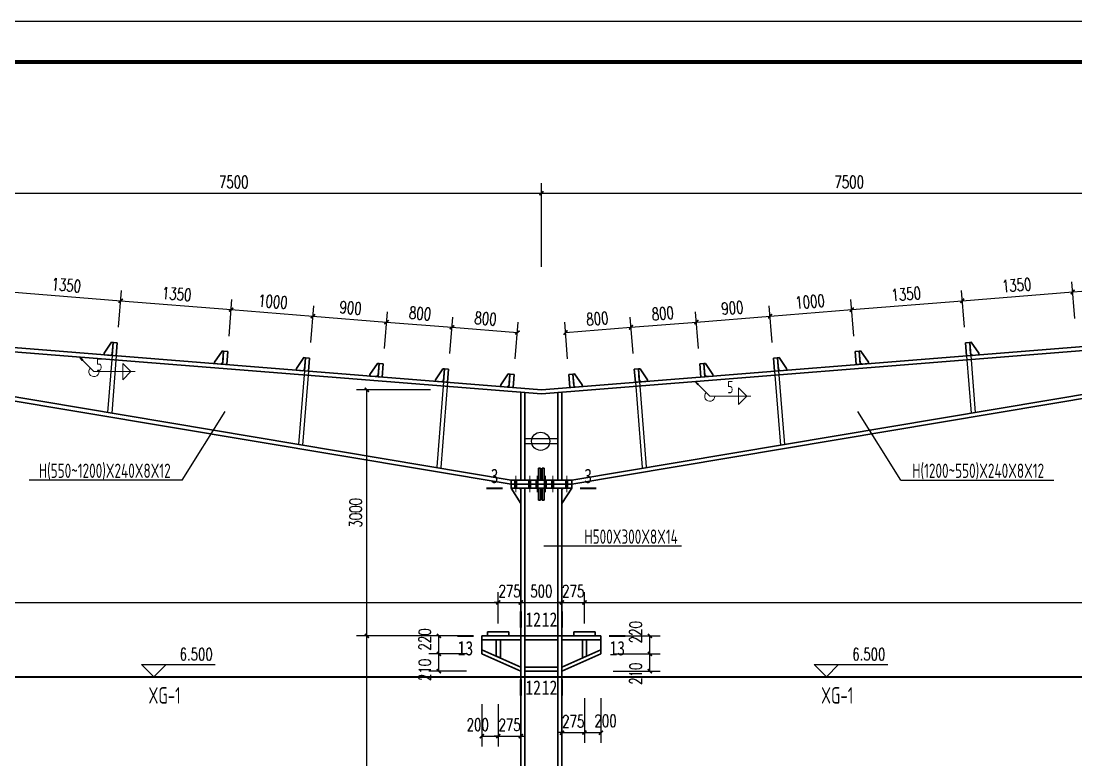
# Model space of a CAD drawing. Extents: x 14475413 to 15955882, y -732572 to -282951.
# Drawn here: x 15618104 to 15643812, y -554409 to -536394 of the extents above; entities that cross this region are included whole.
import ezdxf
from ezdxf.enums import TextEntityAlignment as Align

# ---------------------------------------------------------------- set-up
doc = ezdxf.new("R2010")
doc.units = 0
doc.header["$LTSCALE"] = 1000
doc.header["$MEASUREMENT"] = 0
doc.linetypes.add('DOTE', pattern=[2.42, 2, -0.2, 0.02, -0.2])
for name, color, linetype, lineweight in [('10', 7, 'Continuous', 35), ('114', 2, 'Continuous', 18), ('12', 2, 'Continuous', 35), ('14', 2, 'Continuous', 35), ('焊缝标注', 9, 'Continuous', 18)]:
    doc.layers.add(name, color=color, linetype=linetype, lineweight=lineweight)
for name, color, linetype in [('3T_WOOD', 21, 'Continuous'), ('BALCONY', 6, 'Continuous'), ('FRAMING', 2, 'Continuous'), ('PUB_DIM', 3, 'Continuous'), ('PUB_TEXT', 7, 'Continuous'), ('TK', 4, 'Continuous')]:
    doc.layers.add(name, color=color, linetype=linetype)
doc.styles.add('_TCH_DIM', font='SIMPLEX', dxfattribs={"bigfont": 'GBCBIG'})
doc.styles.add('_TCH_DIM_T3', font='SIMPLEX', dxfattribs={"width": 0.705882, "bigfont": 'GBCBIG'})
doc.styles.add('FromPkpm', font='Pkpmeng', dxfattribs={"width": 0.7, "bigfont": 'hztxt'})
doc.styles.add('TSSD_Dimension', font='Tssdeng.shx', dxfattribs={"width": 0.7, "bigfont": 'hztxt.shx'})
doc.styles.add('TSSD_REIN', font='tssdeng.shx', dxfattribs={"width": 0.7, "bigfont": 'tssdchn.shx'})
doc.styles.add('图框字体', font='', dxfattribs={"width": 0.8})
doc.styles.get('图框字体').set_extended_font_data('NSimSun')
doc.dimstyles.new('_TCH_ARCH&&100', dxfattribs={"dimtxt": 297.5, "dimasz": 100, "dimexe": 250, "dimexo": 300, "dimgap": 126.25, "dimtad": 1, "dimdec": 0, "dimzin": 0, "dimdsep": 46, "dimtxsty": '_TCH_DIM_T3', "dimblk": 'ARCHTICK', "dimcen": 0.09, "dimclrt": 7, "dimazin": 2, "dimtfac": 1, "dimtdec": 0, "dimtix": 1, "dimtmove": 2, "dimatfit": 3, "dimfxl": 0, "dimtolj": 1, "dimtzin": 0, "dimarcsym": 0})

# ---------------------------------------------------------------- blocks, each defined once
blk = doc.blocks.new('GeYuanFrame_70858531', base_point=(20.09, 4.53))
at = {"layer": 'TK'}
blk.add_lwpolyline([(20.09, 4.53), (20.09, 598.53), (1491.09, 598.53), (1491.09, 4.53)], close=True, dxfattribs=at)
at = {"layer": 'TK', "const_width": 1}
blk.add_lwpolyline([(45.09, 588.53), (1481.09, 588.53), (1481.09, 14.53), (45.09, 14.53)], close=True, dxfattribs=at)
blk = doc.blocks.new('_ArchTick')
at = {"color": 0, "linetype": 'ByBlock', "const_width": 0.4}
blk.add_lwpolyline([(-0.5, -0.5), (0.5, 0.5)], dxfattribs=at)
blk = doc.blocks.new('*D829')
at = {"layer": 'Defpoints', "color": 0}
for p in [(15626532, -545384), (15628384, -545384), (15628384, -551384)]:
    blk.add_point(p, dxfattribs=at)
at = {"layer": 'PUB_DIM', "color": 0, "lineweight": -2}
for p, q in [((15628084, -545384), (15626282, -545384)), ((15626532, -551384), (15626532, -545384)), ((15628084, -551384), (15626282, -551384))]:
    blk.add_line(p, q, dxfattribs=at)
at = {"layer": 'PUB_DIM', "color": 0, "lineweight": -2, "xscale": 100, "yscale": 100, "zscale": 100}
for p, rotation in [((15626532, -545384), 90), ((15626532, -551384), 270)]:
    blk.add_blockref('_ArchTick', p, dxfattribs=dict(at, rotation=rotation))
at = {"layer": 'PUB_DIM', "color": 7, "insert": (15626257, -548384), "char_height": 297.5, "attachment_point": 5, "rotation": 90, "style": '_TCH_DIM_T3'}
blk.add_mtext('\\A1;3000', dxfattribs=at)
blk = doc.blocks.new('*D830')
at = {"layer": 'Defpoints', "color": 0}
for p in [(15626532, -551384), (15628384, -551384), (15628384, -565384)]:
    blk.add_point(p, dxfattribs=at)
at = {"layer": 'PUB_DIM', "color": 0, "lineweight": -2}
for p, q in [((15628084, -551384), (15626282, -551384)), ((15626532, -565384), (15626532, -551384)), ((15628084, -565384), (15626282, -565384))]:
    blk.add_line(p, q, dxfattribs=at)
at = {"layer": 'PUB_DIM', "color": 0, "lineweight": -2, "xscale": 100, "yscale": 100, "zscale": 100}
for p, rotation in [((15626532, -551384), 90), ((15626532, -565384), 270)]:
    blk.add_blockref('_ArchTick', p, dxfattribs=dict(at, rotation=rotation))
at = {"layer": 'PUB_DIM', "color": 7, "insert": (15626257, -558384), "char_height": 297.5, "attachment_point": 5, "rotation": 90, "style": '_TCH_DIM_T3'}
blk.add_mtext('\\A1;7000', dxfattribs=at)
blk = doc.blocks.new('*D831')
at = {"layer": 'Defpoints', "color": 0}
for p in [(15628288, -551384), (15629259, -551384), (15629259, -551824)]:
    blk.add_point(p, dxfattribs=at)
at = {"layer": 'PUB_DIM', "color": 0, "lineweight": -2}
for p, q in [((15628959, -551384), (15628038, -551384)), ((15628288, -551824), (15628288, -551384)), ((15628959, -551824), (15628038, -551824))]:
    blk.add_line(p, q, dxfattribs=at)
at = {"layer": 'PUB_DIM', "color": 0, "lineweight": -2, "xscale": 100, "yscale": 100, "zscale": 100}
for p, rotation in [((15628288, -551384), 90), ((15628288, -551824), 270)]:
    blk.add_blockref('_ArchTick', p, dxfattribs=dict(at, rotation=rotation))
at = {"layer": 'PUB_DIM', "color": 7, "insert": (15627943, -551471), "char_height": 297.5, "attachment_point": 5, "rotation": 90, "style": '_TCH_DIM_T3'}
blk.add_mtext('\\A1;220', dxfattribs=at)
blk = doc.blocks.new('*D832')
at = {"layer": 'Defpoints', "color": 0}
for p in [(15628288, -551824), (15629259, -551824), (15629259, -552244)]:
    blk.add_point(p, dxfattribs=at)
at = {"layer": 'PUB_DIM', "color": 0, "lineweight": -2}
for p, q in [((15628959, -551824), (15628038, -551824)), ((15628288, -552244), (15628288, -551824)), ((15628959, -552244), (15628038, -552244))]:
    blk.add_line(p, q, dxfattribs=at)
at = {"layer": 'PUB_DIM', "color": 0, "lineweight": -2, "xscale": 100, "yscale": 100, "zscale": 100}
for p, rotation in [((15628288, -551824), 90), ((15628288, -552244), 270)]:
    blk.add_blockref('_ArchTick', p, dxfattribs=dict(at, rotation=rotation))
at = {"layer": 'PUB_DIM', "color": 7, "insert": (15627943, -552214), "char_height": 297.5, "attachment_point": 5, "rotation": 90, "style": '_TCH_DIM_T3'}
blk.add_mtext('\\A1;210', dxfattribs=at)
blk = doc.blocks.new('*D833')
at = {"layer": 'Defpoints', "color": 0}
for p in [(15629334, -552751), (15629734, -552751), (15629734, -553829)]:
    blk.add_point(p, dxfattribs=at)
at = {"layer": 'PUB_DIM', "color": 0, "lineweight": -2}
for p, q in [((15629334, -553051), (15629334, -554079)), ((15629734, -553051), (15629734, -554079)), ((15629334, -553829), (15629734, -553829))]:
    blk.add_line(p, q, dxfattribs=at)
at = {"layer": 'PUB_DIM', "color": 0, "lineweight": -2, "xscale": 100, "yscale": 100, "zscale": 100, "rotation": 180}
blk.add_blockref('_ArchTick', (15629334, -553829), dxfattribs=at)
at = {"layer": 'PUB_DIM', "color": 0, "lineweight": -2, "xscale": 100, "yscale": 100, "zscale": 100}
blk.add_blockref('_ArchTick', (15629734, -553829), dxfattribs=at)
at = {"layer": 'PUB_DIM', "color": 7, "insert": (15629233, -553551), "char_height": 297.5, "attachment_point": 5, "style": '_TCH_DIM_T3'}
blk.add_mtext('\\A1;200', dxfattribs=at)
blk = doc.blocks.new('*D834')
at = {"layer": 'Defpoints', "color": 0}
for p in [(15629734, -552751), (15630284, -552751), (15630284, -553829)]:
    blk.add_point(p, dxfattribs=at)
at = {"layer": 'PUB_DIM', "color": 0, "lineweight": -2}
for p, q in [((15629734, -553051), (15629734, -554079)), ((15630284, -553051), (15630284, -554079)), ((15629734, -553829), (15629634, -553829)), ((15629734, -553829), (15630284, -553829)), ((15630284, -553829), (15630384, -553829))]:
    blk.add_line(p, q, dxfattribs=at)
at = {"layer": 'PUB_DIM', "color": 0, "lineweight": -2, "xscale": 100, "yscale": 100, "zscale": 100}
blk.add_blockref('_ArchTick', (15629734, -553829), dxfattribs=at)
at = {"layer": 'PUB_DIM', "color": 0, "lineweight": -2, "xscale": 100, "yscale": 100, "zscale": 100, "rotation": 180}
blk.add_blockref('_ArchTick', (15630284, -553829), dxfattribs=at)
at = {"layer": 'PUB_DIM', "color": 7, "insert": (15630009, -553554), "char_height": 297.5, "attachment_point": 5, "style": '_TCH_DIM_T3'}
blk.add_mtext('\\A1;275', dxfattribs=at)
blk = doc.blocks.new('*D835')
at = {"layer": 'Defpoints', "color": 0}
for p in [(15632234, -551384), (15633429, -551384), (15632234, -551824)]:
    blk.add_point(p, dxfattribs=at)
at = {"layer": 'PUB_DIM', "color": 0, "lineweight": -2}
for p, q in [((15632534, -551384), (15633679, -551384)), ((15633429, -551824), (15633429, -551384)), ((15632534, -551824), (15633679, -551824))]:
    blk.add_line(p, q, dxfattribs=at)
at = {"layer": 'PUB_DIM', "color": 0, "lineweight": -2, "xscale": 100, "yscale": 100, "zscale": 100}
for p, rotation in [((15633429, -551384), 90), ((15633429, -551824), 270)]:
    blk.add_blockref('_ArchTick', p, dxfattribs=dict(at, rotation=rotation))
at = {"layer": 'PUB_DIM', "color": 7, "insert": (15633084, -551293), "char_height": 297.5, "attachment_point": 5, "rotation": 90, "style": '_TCH_DIM_T3'}
blk.add_mtext('\\A1;220', dxfattribs=at)
blk = doc.blocks.new('*D836')
at = {"layer": 'Defpoints', "color": 0}
for p in [(15632234, -551824), (15633429, -551824), (15632234, -552244)]:
    blk.add_point(p, dxfattribs=at)
at = {"layer": 'PUB_DIM', "color": 0, "lineweight": -2}
for p, q in [((15632534, -551824), (15633679, -551824)), ((15633429, -552244), (15633429, -551824)), ((15632534, -552244), (15633679, -552244))]:
    blk.add_line(p, q, dxfattribs=at)
at = {"layer": 'PUB_DIM', "color": 0, "lineweight": -2, "xscale": 100, "yscale": 100, "zscale": 100}
for p, rotation in [((15633429, -551824), 90), ((15633429, -552244), 270)]:
    blk.add_blockref('_ArchTick', p, dxfattribs=dict(at, rotation=rotation))
at = {"layer": 'PUB_DIM', "color": 7, "insert": (15633084, -552307), "char_height": 297.5, "attachment_point": 5, "rotation": 90, "style": '_TCH_DIM_T3'}
blk.add_mtext('\\A1;210', dxfattribs=at)
blk = doc.blocks.new('*D837')
at = {"layer": 'Defpoints', "color": 0}
for p in [(15631284, -552603), (15631834, -552603), (15631834, -553744)]:
    blk.add_point(p, dxfattribs=at)
at = {"layer": 'PUB_DIM', "color": 0, "lineweight": -2}
for p, q in [((15631284, -552903), (15631284, -553994)), ((15631834, -552903), (15631834, -553994)), ((15631284, -553744), (15631184, -553744)), ((15631284, -553744), (15631834, -553744)), ((15631834, -553744), (15631934, -553744))]:
    blk.add_line(p, q, dxfattribs=at)
at = {"layer": 'PUB_DIM', "color": 0, "lineweight": -2, "xscale": 100, "yscale": 100, "zscale": 100}
blk.add_blockref('_ArchTick', (15631284, -553744), dxfattribs=at)
at = {"layer": 'PUB_DIM', "color": 0, "lineweight": -2, "xscale": 100, "yscale": 100, "zscale": 100, "rotation": 180}
blk.add_blockref('_ArchTick', (15631834, -553744), dxfattribs=at)
at = {"layer": 'PUB_DIM', "color": 7, "insert": (15631559, -553469), "char_height": 297.5, "attachment_point": 5, "style": '_TCH_DIM_T3'}
blk.add_mtext('\\A1;275', dxfattribs=at)
blk = doc.blocks.new('*D838')
at = {"layer": 'Defpoints', "color": 0}
for p in [(15631834, -552603), (15632234, -552603), (15632234, -553744)]:
    blk.add_point(p, dxfattribs=at)
at = {"layer": 'PUB_DIM', "color": 0, "lineweight": -2}
for p, q in [((15631834, -552903), (15631834, -553994)), ((15632234, -552903), (15632234, -553994)), ((15631834, -553744), (15632234, -553744))]:
    blk.add_line(p, q, dxfattribs=at)
at = {"layer": 'PUB_DIM', "color": 0, "lineweight": -2, "xscale": 100, "yscale": 100, "zscale": 100, "rotation": 180}
blk.add_blockref('_ArchTick', (15631834, -553744), dxfattribs=at)
at = {"layer": 'PUB_DIM', "color": 0, "lineweight": -2, "xscale": 100, "yscale": 100, "zscale": 100}
blk.add_blockref('_ArchTick', (15632234, -553744), dxfattribs=at)
at = {"layer": 'PUB_DIM', "color": 7, "insert": (15632348, -553456), "char_height": 297.5, "attachment_point": 5, "style": '_TCH_DIM_T3'}
blk.add_mtext('\\A1;200', dxfattribs=at)
blk = doc.blocks.new('*D845')
at = {"layer": 'Defpoints', "color": 0}
for p in [(15629734, -550569), (15572734, -551384), (15629734, -551384)]:
    blk.add_point(p, dxfattribs=at)
at = {"layer": 'PUB_DIM', "color": 0, "lineweight": -2}
for p, q in [((15572734, -551084), (15572734, -550319)), ((15629734, -551084), (15629734, -550319)), ((15572734, -550569), (15629734, -550569))]:
    blk.add_line(p, q, dxfattribs=at)
at = {"layer": 'PUB_DIM', "color": 0, "lineweight": -2, "xscale": 100, "yscale": 100, "zscale": 100, "rotation": 180}
blk.add_blockref('_ArchTick', (15572734, -550569), dxfattribs=at)
at = {"layer": 'PUB_DIM', "color": 0, "lineweight": -2, "xscale": 100, "yscale": 100, "zscale": 100}
blk.add_blockref('_ArchTick', (15629734, -550569), dxfattribs=at)
at = {"layer": 'PUB_DIM', "color": 7, "insert": (15601234, -550294), "char_height": 297.5, "attachment_point": 5, "style": '_TCH_DIM_T3'}
blk.add_mtext('\\A1;28500', dxfattribs=at)
blk = doc.blocks.new('*D846')
at = {"layer": 'Defpoints', "color": 0}
for p in [(15630284, -550569), (15629734, -551384), (15630284, -551384)]:
    blk.add_point(p, dxfattribs=at)
at = {"layer": 'PUB_DIM', "color": 0, "lineweight": -2}
for p, q in [((15629734, -551084), (15629734, -550319)), ((15630284, -551084), (15630284, -550319)), ((15629734, -550569), (15629634, -550569)), ((15629734, -550569), (15630284, -550569)), ((15630284, -550569), (15630384, -550569))]:
    blk.add_line(p, q, dxfattribs=at)
at = {"layer": 'PUB_DIM', "color": 0, "lineweight": -2, "xscale": 100, "yscale": 100, "zscale": 100}
blk.add_blockref('_ArchTick', (15629734, -550569), dxfattribs=at)
at = {"layer": 'PUB_DIM', "color": 0, "lineweight": -2, "xscale": 100, "yscale": 100, "zscale": 100, "rotation": 180}
blk.add_blockref('_ArchTick', (15630284, -550569), dxfattribs=at)
at = {"layer": 'PUB_DIM', "color": 7, "insert": (15630009, -550294), "char_height": 297.5, "attachment_point": 5, "style": '_TCH_DIM_T3'}
blk.add_mtext('\\A1;275', dxfattribs=at)
blk = doc.blocks.new('*D847')
at = {"layer": 'Defpoints', "color": 0}
for p in [(15631284, -550569), (15630284, -551384), (15631284, -551384)]:
    blk.add_point(p, dxfattribs=at)
at = {"layer": 'PUB_DIM', "color": 0, "lineweight": -2}
for p, q in [((15630284, -551084), (15630284, -550319)), ((15631284, -551084), (15631284, -550319)), ((15630284, -550569), (15631284, -550569))]:
    blk.add_line(p, q, dxfattribs=at)
at = {"layer": 'PUB_DIM', "color": 0, "lineweight": -2, "xscale": 100, "yscale": 100, "zscale": 100, "rotation": 180}
blk.add_blockref('_ArchTick', (15630284, -550569), dxfattribs=at)
at = {"layer": 'PUB_DIM', "color": 0, "lineweight": -2, "xscale": 100, "yscale": 100, "zscale": 100}
blk.add_blockref('_ArchTick', (15631284, -550569), dxfattribs=at)
at = {"layer": 'PUB_DIM', "color": 7, "insert": (15630784, -550294), "char_height": 297.5, "attachment_point": 5, "style": '_TCH_DIM_T3'}
blk.add_mtext('\\A1;500', dxfattribs=at)
blk = doc.blocks.new('*D848')
at = {"layer": 'Defpoints', "color": 0}
for p in [(15631834, -550569), (15631284, -551384), (15631834, -551384)]:
    blk.add_point(p, dxfattribs=at)
at = {"layer": 'PUB_DIM', "color": 0, "lineweight": -2}
for p, q in [((15631284, -551084), (15631284, -550319)), ((15631834, -551084), (15631834, -550319)), ((15631284, -550569), (15631184, -550569)), ((15631284, -550569), (15631834, -550569)), ((15631834, -550569), (15631934, -550569))]:
    blk.add_line(p, q, dxfattribs=at)
at = {"layer": 'PUB_DIM', "color": 0, "lineweight": -2, "xscale": 100, "yscale": 100, "zscale": 100}
blk.add_blockref('_ArchTick', (15631284, -550569), dxfattribs=at)
at = {"layer": 'PUB_DIM', "color": 0, "lineweight": -2, "xscale": 100, "yscale": 100, "zscale": 100, "rotation": 180}
blk.add_blockref('_ArchTick', (15631834, -550569), dxfattribs=at)
at = {"layer": 'PUB_DIM', "color": 7, "insert": (15631559, -550294), "char_height": 297.5, "attachment_point": 5, "style": '_TCH_DIM_T3'}
blk.add_mtext('\\A1;275', dxfattribs=at)
blk = doc.blocks.new('*D849')
at = {"layer": 'Defpoints', "color": 0}
for p in [(15688834, -550569), (15631834, -551384), (15688834, -551384)]:
    blk.add_point(p, dxfattribs=at)
at = {"layer": 'PUB_DIM', "color": 0, "lineweight": -2}
for p, q in [((15631834, -551084), (15631834, -550319)), ((15688834, -551084), (15688834, -550319)), ((15631834, -550569), (15688834, -550569))]:
    blk.add_line(p, q, dxfattribs=at)
at = {"layer": 'PUB_DIM', "color": 0, "lineweight": -2, "xscale": 100, "yscale": 100, "zscale": 100, "rotation": 180}
blk.add_blockref('_ArchTick', (15631834, -550569), dxfattribs=at)
at = {"layer": 'PUB_DIM', "color": 0, "lineweight": -2, "xscale": 100, "yscale": 100, "zscale": 100}
blk.add_blockref('_ArchTick', (15688834, -550569), dxfattribs=at)
at = {"layer": 'PUB_DIM', "color": 7, "insert": (15660334, -550294), "char_height": 297.5, "attachment_point": 5, "style": '_TCH_DIM_T3'}
blk.add_mtext('\\A1;28500', dxfattribs=at)
blk = doc.blocks.new('*D870')
at = {"layer": 'Defpoints', "color": 0}
for p in [(15620531, -543214), (15617764, -543941), (15620455, -544157)]:
    blk.add_point(p, dxfattribs=at)
at = {"layer": 'PUB_DIM', "color": 0, "lineweight": -2}
for p, q in [((15617788, -543642), (15617859, -542750)), ((15617839, -542999), (15620531, -543214)), ((15620479, -543857), (15620551, -542965))]:
    blk.add_line(p, q, dxfattribs=at)
at = {"layer": 'PUB_DIM', "color": 0, "lineweight": -2, "xscale": 100, "yscale": 100, "zscale": 100}
for p, rotation in [((15617839, -542999), 175.4260688245867), ((15620531, -543214), 355.4260688245867)]:
    blk.add_blockref('_ArchTick', p, dxfattribs=dict(at, rotation=rotation))
at = {"layer": 'PUB_DIM', "color": 7, "insert": (15619207, -542833), "char_height": 297.5, "attachment_point": 5, "rotation": 355.4261, "style": '_TCH_DIM_T3'}
blk.add_mtext('\\A1;1350', dxfattribs=at)
blk = doc.blocks.new('*D871')
at = {"layer": 'Defpoints', "color": 0}
for p in [(15623222, -543430), (15620455, -544157), (15623147, -544372)]:
    blk.add_point(p, dxfattribs=at)
at = {"layer": 'PUB_DIM', "color": 0, "lineweight": -2}
for p, q in [((15620479, -543857), (15620551, -542965)), ((15623171, -544073), (15623242, -543180)), ((15620531, -543214), (15623222, -543430))]:
    blk.add_line(p, q, dxfattribs=at)
at = {"layer": 'PUB_DIM', "color": 0, "lineweight": -2, "xscale": 100, "yscale": 100, "zscale": 100}
for p, rotation in [((15620531, -543214), 175.4260688245864), ((15623222, -543430), 355.4260688245864)]:
    blk.add_blockref('_ArchTick', p, dxfattribs=dict(at, rotation=rotation))
at = {"layer": 'PUB_DIM', "color": 7, "insert": (15621898, -543048), "char_height": 297.5, "attachment_point": 5, "rotation": 355.4261, "style": '_TCH_DIM_T3'}
blk.add_mtext('\\A1;1350', dxfattribs=at)
blk = doc.blocks.new('*D872')
at = {"layer": 'Defpoints', "color": 0}
for p in [(15625216, -543589), (15623147, -544372), (15625140, -544531)]:
    blk.add_point(p, dxfattribs=at)
at = {"layer": 'PUB_DIM', "color": 0, "lineweight": -2}
for p, q in [((15623171, -544073), (15623242, -543180)), ((15623222, -543430), (15625216, -543589)), ((15625164, -544232), (15625236, -543340))]:
    blk.add_line(p, q, dxfattribs=at)
at = {"layer": 'PUB_DIM', "color": 0, "lineweight": -2, "xscale": 100, "yscale": 100, "zscale": 100}
for p, rotation in [((15623222, -543430), 175.4260688245878), ((15625216, -543589), 355.4260688245877)]:
    blk.add_blockref('_ArchTick', p, dxfattribs=dict(at, rotation=rotation))
at = {"layer": 'PUB_DIM', "color": 7, "insert": (15624241, -543235), "char_height": 297.5, "attachment_point": 5, "rotation": 355.4261, "style": '_TCH_DIM_T3'}
blk.add_mtext('\\A1;1000', dxfattribs=at)
blk = doc.blocks.new('*D873')
at = {"layer": 'Defpoints', "color": 0}
for p in [(15627010, -543733), (15625140, -544531), (15626935, -544675)]:
    blk.add_point(p, dxfattribs=at)
at = {"layer": 'PUB_DIM', "color": 0, "lineweight": -2}
for p, q in [((15625164, -544232), (15625236, -543340)), ((15625216, -543589), (15627010, -543733)), ((15626959, -544376), (15627030, -543484))]:
    blk.add_line(p, q, dxfattribs=at)
at = {"layer": 'PUB_DIM', "color": 0, "lineweight": -2, "xscale": 100, "yscale": 100, "zscale": 100}
for p, rotation in [((15625216, -543589), 175.426068824587), ((15627010, -543733), 355.4260688245871)]:
    blk.add_blockref('_ArchTick', p, dxfattribs=dict(at, rotation=rotation))
at = {"layer": 'PUB_DIM', "color": 7, "insert": (15626135, -543387), "char_height": 297.5, "attachment_point": 5, "rotation": 355.4261, "style": '_TCH_DIM_T3'}
blk.add_mtext('\\A1;900', dxfattribs=at)
blk = doc.blocks.new('*D874')
at = {"layer": 'Defpoints', "color": 0}
for p in [(15628605, -543860), (15626935, -544675), (15628530, -544802)]:
    blk.add_point(p, dxfattribs=at)
at = {"layer": 'PUB_DIM', "color": 0, "lineweight": -2}
for p, q in [((15626959, -544376), (15627030, -543484)), ((15628553, -544503), (15628625, -543611)), ((15627010, -543733), (15628605, -543860))]:
    blk.add_line(p, q, dxfattribs=at)
at = {"layer": 'PUB_DIM', "color": 0, "lineweight": -2, "xscale": 100, "yscale": 100, "zscale": 100}
for p, rotation in [((15627010, -543733), 175.4260688245836), ((15628605, -543860), 355.4260688245836)]:
    blk.add_blockref('_ArchTick', p, dxfattribs=dict(at, rotation=rotation))
at = {"layer": 'PUB_DIM', "color": 7, "insert": (15627829, -543522), "char_height": 297.5, "attachment_point": 5, "rotation": 355.4261, "style": '_TCH_DIM_T3'}
blk.add_mtext('\\A1;800', dxfattribs=at)
blk = doc.blocks.new('*D875')
at = {"layer": 'Defpoints', "color": 0}
for p in [(15630200, -543988), (15628530, -544802), (15630124, -544930)]:
    blk.add_point(p, dxfattribs=at)
at = {"layer": 'PUB_DIM', "color": 0, "lineweight": -2}
for p, q in [((15628553, -544503), (15628625, -543611)), ((15628605, -543860), (15630200, -543988)), ((15630148, -544631), (15630220, -543739))]:
    blk.add_line(p, q, dxfattribs=at)
at = {"layer": 'PUB_DIM', "color": 0, "lineweight": -2, "xscale": 100, "yscale": 100, "zscale": 100}
for p, rotation in [((15628605, -543860), 175.4260688245891), ((15630200, -543988), 355.4260688245891)]:
    blk.add_blockref('_ArchTick', p, dxfattribs=dict(at, rotation=rotation))
at = {"layer": 'PUB_DIM', "color": 7, "insert": (15629424, -543650), "char_height": 297.5, "attachment_point": 5, "rotation": 355.4261, "style": '_TCH_DIM_T3'}
blk.add_mtext('\\A1;800', dxfattribs=at)
blk = doc.blocks.new('*D879')
at = {"layer": 'Defpoints', "color": 0}
for p in [(15630786, -540593), (15615786, -542684), (15630786, -542684)]:
    blk.add_point(p, dxfattribs=at)
at = {"layer": 'PUB_DIM', "color": 0, "lineweight": -2}
for p, q in [((15615786, -542384), (15615786, -540343)), ((15630786, -542384), (15630786, -540343)), ((15615786, -540593), (15630786, -540593))]:
    blk.add_line(p, q, dxfattribs=at)
at = {"layer": 'PUB_DIM', "color": 0, "lineweight": -2, "xscale": 100, "yscale": 100, "zscale": 100, "rotation": 180}
blk.add_blockref('_ArchTick', (15615786, -540593), dxfattribs=at)
at = {"layer": 'PUB_DIM', "color": 0, "lineweight": -2, "xscale": 100, "yscale": 100, "zscale": 100}
blk.add_blockref('_ArchTick', (15630786, -540593), dxfattribs=at)
at = {"layer": 'PUB_DIM', "color": 7, "insert": (15623286, -540318), "char_height": 297.5, "attachment_point": 5, "style": '_TCH_DIM_T3'}
blk.add_mtext('\\A1;7500', dxfattribs=at)
blk = doc.blocks.new('*D897')
at = {"layer": 'Defpoints', "color": 0}
for p in [(15646424, -542784), (15643808, -543941), (15646500, -543726)]:
    blk.add_point(p, dxfattribs=at)
at = {"layer": 'PUB_DIM', "color": 0, "lineweight": -2}
for p, q in [((15646476, -543427), (15646405, -542535)), ((15643784, -543642), (15643713, -542750)), ((15643733, -542999), (15646424, -542784))]:
    blk.add_line(p, q, dxfattribs=at)
at = {"layer": 'PUB_DIM', "color": 0, "lineweight": -2, "xscale": 100, "yscale": 100, "zscale": 100}
for p, rotation in [((15643733, -542999), 184.5739311754152), ((15646424, -542784), 4.57393117541514)]:
    blk.add_blockref('_ArchTick', p, dxfattribs=dict(at, rotation=rotation))
at = {"layer": 'PUB_DIM', "color": 7, "insert": (15645057, -542617), "char_height": 297.5, "attachment_point": 5, "rotation": 4.5739, "style": '_TCH_DIM_T3'}
blk.add_mtext('\\A1;1350', dxfattribs=at)
blk = doc.blocks.new('*D898')
at = {"layer": 'Defpoints', "color": 0}
for p in [(15643733, -542999), (15643808, -543941), (15641117, -544157)]:
    blk.add_point(p, dxfattribs=at)
at = {"layer": 'PUB_DIM', "color": 0, "lineweight": -2}
for p, q in [((15643784, -543642), (15643713, -542750)), ((15641093, -543857), (15641022, -542965)), ((15641042, -543214), (15643733, -542999))]:
    blk.add_line(p, q, dxfattribs=at)
at = {"layer": 'PUB_DIM', "color": 0, "lineweight": -2, "xscale": 100, "yscale": 100, "zscale": 100}
for p, rotation in [((15643733, -542999), 4.57393117541332), ((15641042, -543214), 184.5739311754133)]:
    blk.add_blockref('_ArchTick', p, dxfattribs=dict(at, rotation=rotation))
at = {"layer": 'PUB_DIM', "color": 7, "insert": (15642365, -542833), "char_height": 297.5, "attachment_point": 5, "rotation": 4.5739, "style": '_TCH_DIM_T3'}
blk.add_mtext('\\A1;1350', dxfattribs=at)
blk = doc.blocks.new('*D899')
at = {"layer": 'Defpoints', "color": 0}
for p in [(15641042, -543214), (15641117, -544157), (15638426, -544372)]:
    blk.add_point(p, dxfattribs=at)
at = {"layer": 'PUB_DIM', "color": 0, "lineweight": -2}
for p, q in [((15638402, -544073), (15638330, -543180)), ((15641093, -543857), (15641022, -542965)), ((15638350, -543430), (15641042, -543214))]:
    blk.add_line(p, q, dxfattribs=at)
at = {"layer": 'PUB_DIM', "color": 0, "lineweight": -2, "xscale": 100, "yscale": 100, "zscale": 100}
for p, rotation in [((15641042, -543214), 4.573931175413639), ((15638350, -543430), 184.5739311754137)]:
    blk.add_blockref('_ArchTick', p, dxfattribs=dict(at, rotation=rotation))
at = {"layer": 'PUB_DIM', "color": 7, "insert": (15639674, -543048), "char_height": 297.5, "attachment_point": 5, "rotation": 4.5739, "style": '_TCH_DIM_T3'}
blk.add_mtext('\\A1;1350', dxfattribs=at)
blk = doc.blocks.new('*D900')
at = {"layer": 'Defpoints', "color": 0}
for p in [(15638350, -543430), (15638426, -544372), (15636432, -544531)]:
    blk.add_point(p, dxfattribs=at)
at = {"layer": 'PUB_DIM', "color": 0, "lineweight": -2}
for p, q in [((15638402, -544073), (15638330, -543180)), ((15636408, -544232), (15636337, -543340)), ((15636357, -543589), (15638350, -543430))]:
    blk.add_line(p, q, dxfattribs=at)
at = {"layer": 'PUB_DIM', "color": 0, "lineweight": -2, "xscale": 100, "yscale": 100, "zscale": 100}
for p, rotation in [((15638350, -543430), 4.573931175412252), ((15636357, -543589), 184.5739311754122)]:
    blk.add_blockref('_ArchTick', p, dxfattribs=dict(at, rotation=rotation))
at = {"layer": 'PUB_DIM', "color": 7, "insert": (15637332, -543235), "char_height": 297.5, "attachment_point": 5, "rotation": 4.5739, "style": '_TCH_DIM_T3'}
blk.add_mtext('\\A1;1000', dxfattribs=at)
blk = doc.blocks.new('*D901')
at = {"layer": 'Defpoints', "color": 0}
for p in [(15636357, -543589), (15634638, -544675), (15636432, -544531)]:
    blk.add_point(p, dxfattribs=at)
at = {"layer": 'PUB_DIM', "color": 0, "lineweight": -2}
for p, q in [((15636408, -544232), (15636337, -543340)), ((15634614, -544376), (15634542, -543484)), ((15634562, -543733), (15636357, -543589))]:
    blk.add_line(p, q, dxfattribs=at)
at = {"layer": 'PUB_DIM', "color": 0, "lineweight": -2, "xscale": 100, "yscale": 100, "zscale": 100}
for p, rotation in [((15634562, -543733), 184.573931175413), ((15636357, -543589), 4.573931175412952)]:
    blk.add_blockref('_ArchTick', p, dxfattribs=dict(at, rotation=rotation))
at = {"layer": 'PUB_DIM', "color": 7, "insert": (15635438, -543387), "char_height": 297.5, "attachment_point": 5, "rotation": 4.5739, "style": '_TCH_DIM_T3'}
blk.add_mtext('\\A1;900', dxfattribs=at)
blk = doc.blocks.new('*D902')
at = {"layer": 'Defpoints', "color": 0}
for p in [(15634562, -543733), (15634638, -544675), (15633043, -544802)]:
    blk.add_point(p, dxfattribs=at)
at = {"layer": 'PUB_DIM', "color": 0, "lineweight": -2}
for p, q in [((15633019, -544503), (15632948, -543611)), ((15634614, -544376), (15634542, -543484)), ((15632967, -543860), (15634562, -543733))]:
    blk.add_line(p, q, dxfattribs=at)
at = {"layer": 'PUB_DIM', "color": 0, "lineweight": -2, "xscale": 100, "yscale": 100, "zscale": 100}
for p, rotation in [((15634562, -543733), 4.573931175412252), ((15632967, -543860), 184.5739311754122)]:
    blk.add_blockref('_ArchTick', p, dxfattribs=dict(at, rotation=rotation))
at = {"layer": 'PUB_DIM', "color": 7, "insert": (15633743, -543522), "char_height": 297.5, "attachment_point": 5, "rotation": 4.5739, "style": '_TCH_DIM_T3'}
blk.add_mtext('\\A1;800', dxfattribs=at)
blk = doc.blocks.new('*D903')
at = {"layer": 'Defpoints', "color": 0}
for p in [(15632967, -543860), (15631448, -544930), (15633043, -544802)]:
    blk.add_point(p, dxfattribs=at)
at = {"layer": 'PUB_DIM', "color": 0, "lineweight": -2}
for p, q in [((15633019, -544503), (15632948, -543611)), ((15631424, -544631), (15631353, -543739)), ((15631373, -543988), (15632967, -543860))]:
    blk.add_line(p, q, dxfattribs=at)
at = {"layer": 'PUB_DIM', "color": 0, "lineweight": -2, "xscale": 100, "yscale": 100, "zscale": 100}
for p, rotation in [((15631373, -543988), 184.5739311754151), ((15632967, -543860), 4.573931175415089)]:
    blk.add_blockref('_ArchTick', p, dxfattribs=dict(at, rotation=rotation))
at = {"layer": 'PUB_DIM', "color": 7, "insert": (15632148, -543650), "char_height": 297.5, "attachment_point": 5, "rotation": 4.5739, "style": '_TCH_DIM_T3'}
blk.add_mtext('\\A1;800', dxfattribs=at)
blk = doc.blocks.new('*D907')
at = {"layer": 'Defpoints', "color": 0}
for p in [(15645786, -540593), (15630786, -542684), (15645786, -542684)]:
    blk.add_point(p, dxfattribs=at)
at = {"layer": 'PUB_DIM', "color": 0, "lineweight": -2}
for p, q in [((15630786, -542384), (15630786, -540343)), ((15645786, -542384), (15645786, -540343)), ((15630786, -540593), (15645786, -540593))]:
    blk.add_line(p, q, dxfattribs=at)
at = {"layer": 'PUB_DIM', "color": 0, "lineweight": -2, "xscale": 100, "yscale": 100, "zscale": 100, "rotation": 180}
blk.add_blockref('_ArchTick', (15630786, -540593), dxfattribs=at)
at = {"layer": 'PUB_DIM', "color": 0, "lineweight": -2, "xscale": 100, "yscale": 100, "zscale": 100}
blk.add_blockref('_ArchTick', (15645786, -540593), dxfattribs=at)
at = {"layer": 'PUB_DIM', "color": 7, "insert": (15638286, -540318), "char_height": 297.5, "attachment_point": 5, "style": '_TCH_DIM_T3'}
blk.add_mtext('\\A1;7500', dxfattribs=at)

msp = doc.modelspace()

# ---------------------------------------------------------------- hatches: boundary and pattern name
at = {"layer": '焊缝标注'}
for points in [[(15619527.8, -544584.3), (15619587.7, -544665.8), (15619609, -544644.6)], [(15634535.8, -545184.6), (15634595.7, -545266.1), (15634617, -545244.9)]]:
    msp.add_hatch(color=256, dxfattribs=at).paths.add_polyline_path(points)

# ---------------------------------------------------------------- linework, layer by layer
at = {"color": 3, "lineweight": 35, "ltscale": 100}
for p, q in [((15615783.8, -544184.5), (15630783.8, -545384.5)), ((15630783.8, -545384.5), (15645783.8, -544184.5)), ((15615775.8, -544284.1), (15630783.8, -545484.8)), ((15630783.8, -545484.8), (15645791.8, -544284.1)), ((15615704.1, -545180.9), (15630043.8, -547583.5)), ((15631523.8, -547583.5), (15645863.5, -545180.9)), ((15615696.1, -545281), (15630043.8, -547684.9)), ((15631523.8, -547684.9), (15645871.5, -545281)), ((15630283.8, -551384.5), (15630283.8, -547783.5)), ((15630283.8, -547783.5), (15630383.8, -547783.5)), ((15630383.8, -551384.5), (15630383.8, -547783.5)), ((15631183.8, -551384.5), (15631183.8, -547783.5)), ((15631183.8, -547783.5), (15631283.8, -547783.5)), ((15631283.8, -551384.5), (15631283.8, -547783.5)), ((15630283.8, -565284.5), (15630283.8, -551384.5)), ((15630283.8, -551384.5), (15630383.8, -551384.5)), ((15630383.8, -565284.5), (15630383.8, -551384.5)), ((15630383.8, -551384.5), (15631183.8, -551384.5)), ((15631183.8, -565284.5), (15631183.8, -551384.5)), ((15631183.8, -551384.5), (15631283.8, -551384.5)), ((15631283.8, -565284.5), (15631283.8, -551384.5))]:
    msp.add_line(p, q, dxfattribs=at)
at = {"layer": '10', "lineweight": 35, "ltscale": 100, "const_width": 50}
for points in [[(15629443.8, -547783.5), (15629843.8, -547783.5)], [(15632123.8, -547783.5), (15631723.8, -547783.5)], [(15630283.8, -550784.5), (15630283.8, -551184.5)], [(15631283.8, -550784.5), (15631283.8, -551184.5)], [(15628733.8, -551384.5), (15629133.8, -551384.5)], [(15632833.8, -551384.5), (15632433.8, -551384.5)], [(15630283.8, -552844.5), (15630283.8, -552444.5)], [(15631283.8, -552844.5), (15631283.8, -552444.5)]]:
    msp.add_lwpolyline(points, dxfattribs=at)
at = {"layer": '114', "lineweight": 18, "ltscale": 100}
for p, q in [((15630163.8, -547883.5), (15630163.8, -547483.5)), ((15630503.8, -547883.5), (15630503.8, -547483.5)), ((15630683.8, -547883.5), (15630683.8, -547483.5)), ((15630883.8, -547883.5), (15630883.8, -547483.5)), ((15631063.8, -547883.5), (15631063.8, -547483.5)), ((15631403.8, -547883.5), (15631403.8, -547483.5))]:
    msp.add_line(p, q, dxfattribs=at)
at = {"layer": '114', "color": 1, "lineweight": 70, "ltscale": 100}
for p, q in [((15630163.8, -547783.5), (15630163.8, -547583.5)), ((15630503.8, -547783.5), (15630503.8, -547583.5)), ((15630683.8, -547783.5), (15630683.8, -547583.5)), ((15630883.8, -547783.5), (15630883.8, -547583.5)), ((15631063.8, -547783.5), (15631063.8, -547583.5)), ((15631403.8, -547783.5), (15631403.8, -547583.5))]:
    msp.add_line(p, q, dxfattribs=at)
at = {"layer": '12', "lineweight": 35, "ltscale": 100}
for p, q in [((15620323.8, -544547.3), (15620349.3, -544228.3)), ((15620349.3, -544228.3), (15620448.9, -544236.3)), ((15641223.1, -544228.3), (15641123.4, -544236.3)), ((15641248.6, -544547.3), (15641223.1, -544228.3)), ((15620448.9, -544236.3), (15620423.4, -544555.2)), ((15623015.2, -544762.6), (15623040.7, -544443.6)), ((15623040.7, -544443.6), (15623140.3, -544451.6)), ((15623140.3, -544451.6), (15623114.8, -544770.5)), ((15638531.7, -544443.6), (15638432, -544451.6)), ((15638432, -544451.6), (15638457.5, -544770.5)), ((15638557.2, -544762.6), (15638531.7, -544443.6)), ((15641123.4, -544236.3), (15641148.9, -544555.2)), ((15620423.4, -544555.2), (15620323.8, -544547.3)), ((15625008.8, -544922.1), (15625034.3, -544603.1)), ((15625034.3, -544603.1), (15625134, -544611.1)), ((15625134, -544611.1), (15625108.5, -544930)), ((15626803.1, -545065.6), (15626828.6, -544746.6)), ((15626828.6, -544746.6), (15626928.2, -544754.6)), ((15634743.8, -544746.6), (15634644.1, -544754.6)), ((15634769.3, -545065.6), (15634743.8, -544746.6)), ((15636538, -544603.1), (15636438.4, -544611.1)), ((15636438.4, -544611.1), (15636463.9, -544930)), ((15636563.6, -544922.1), (15636538, -544603.1)), ((15641148.9, -544555.2), (15641248.6, -544547.3)), ((15623114.8, -544770.5), (15623015.2, -544762.6)), ((15625108.5, -544930), (15625008.8, -544922.1)), ((15626928.2, -544754.6), (15626902.7, -545073.6)), ((15628398, -545193.2), (15628423.5, -544874.2)), ((15628423.5, -544874.2), (15628523.2, -544882.2)), ((15628523.2, -544882.2), (15628497.6, -545201.2)), ((15629992.9, -545320.7), (15630018.4, -545001.8)), ((15630018.4, -545001.8), (15630118.1, -545009.7)), ((15631554, -545001.8), (15631454.3, -545009.7)), ((15631579.5, -545320.7), (15631554, -545001.8)), ((15633148.9, -544874.2), (15633049.2, -544882.2)), ((15633049.2, -544882.2), (15633074.7, -545201.2)), ((15633174.4, -545193.2), (15633148.9, -544874.2)), ((15634644.1, -544754.6), (15634669.6, -545073.6)), ((15636463.9, -544930), (15636563.6, -544922.1)), ((15638457.5, -544770.5), (15638557.2, -544762.6)), ((15626902.7, -545073.6), (15626803.1, -545065.6)), ((15628497.6, -545201.2), (15628398, -545193.2)), ((15630118.1, -545009.7), (15630092.6, -545328.7)), ((15631454.3, -545009.7), (15631479.8, -545328.7)), ((15633074.7, -545201.2), (15633174.4, -545193.2)), ((15634669.6, -545073.6), (15634769.3, -545065.6)), ((15630092.6, -545328.7), (15629992.9, -545320.7)), ((15631479.8, -545328.7), (15631579.5, -545320.7))]:
    msp.add_line(p, q, dxfattribs=at)
for points in [[(15620127.6, -544491.5), (15620124.4, -544531.3), (15620283.9, -544544.1), (15620326.9, -544507.4), (15620349.3, -544228.3), (15620309.4, -544225.1)], [(15641444.8, -544491.5), (15641448, -544531.3), (15641288.5, -544544.1), (15641245.4, -544507.4), (15641223.1, -544228.3), (15641263, -544225.1)], [(15622819, -544706.8), (15622815.8, -544746.6), (15622975.3, -544759.4), (15623018.3, -544722.7), (15623040.7, -544443.6), (15623000.8, -544440.4)], [(15638753.4, -544706.8), (15638756.5, -544746.6), (15638597.1, -544759.4), (15638554, -544722.7), (15638531.7, -544443.6), (15638571.5, -544440.4)], [(15624812.6, -544866.3), (15624809.4, -544906.1), (15624968.9, -544918.9), (15625012, -544882.2), (15625034.3, -544603.1), (15624994.4, -544599.9)], [(15626606.9, -545009.8), (15626603.7, -545049.7), (15626763.2, -545062.4), (15626806.2, -545025.7), (15626828.6, -544746.6), (15626788.7, -544743.4)], [(15634965.5, -545009.8), (15634968.7, -545049.7), (15634809.2, -545062.4), (15634766.1, -545025.7), (15634743.8, -544746.6), (15634783.7, -544743.4)], [(15636759.7, -544866.3), (15636762.9, -544906.1), (15636603.4, -544918.9), (15636560.4, -544882.2), (15636538, -544603.1), (15636577.9, -544599.9)], [(15628201.8, -545137.4), (15628198.6, -545177.3), (15628358.1, -545190), (15628401.1, -545153.3), (15628423.5, -544874.2), (15628383.6, -544871)], [(15629796.7, -545264.9), (15629793.5, -545304.8), (15629953, -545317.5), (15629996.1, -545280.9), (15630018.4, -545001.8), (15629978.5, -544998.6)], [(15631775.6, -545264.9), (15631778.8, -545304.8), (15631619.3, -545317.5), (15631576.3, -545280.9), (15631554, -545001.8), (15631593.8, -544998.6)], [(15633370.6, -545137.4), (15633373.7, -545177.3), (15633214.3, -545190), (15633171.2, -545153.3), (15633148.9, -544874.2), (15633188.7, -544871)]]:
    msp.add_lwpolyline(points, close=True, dxfattribs=at)
at = {"layer": '14', "lineweight": 35, "ltscale": 100}
for p, q in [((15630283.8, -547583.5), (15630283.8, -545444.8)), ((15630283.8, -545444.8), (15630383.8, -545452.8)), ((15630383.8, -545452.8), (15630383.8, -547583.5)), ((15631183.8, -545452.8), (15631283.8, -545444.8)), ((15631183.8, -547583.5), (15631183.8, -545452.8)), ((15631283.8, -545444.8), (15631283.8, -547583.5)), ((15630763.8, -547293.5), (15630713.8, -547293.5)), ((15630713.8, -547293.5), (15630713.8, -547583.5)), ((15630763.8, -547583.5), (15630763.8, -547293.5)), ((15630803.8, -547583.5), (15630803.8, -547293.5)), ((15630803.8, -547293.5), (15630853.8, -547293.5)), ((15630853.8, -547293.5), (15630853.8, -547583.5)), ((15630043.8, -547583.5), (15631523.8, -547583.5)), ((15630043.8, -547683.5), (15630043.8, -547583.5)), ((15631523.8, -547683.5), (15630043.8, -547683.5)), ((15630043.8, -547683.5), (15631523.8, -547683.5)), ((15630043.8, -547783.5), (15630043.8, -547683.5)), ((15631523.8, -547783.5), (15630043.8, -547783.5)), ((15630283.8, -548153.5), (15630043.8, -547783.5)), ((15630043.8, -547783.5), (15630243.8, -547783.5)), ((15630243.8, -547783.5), (15630283.8, -547823.5)), ((15630383.8, -547583.5), (15630283.8, -547583.5)), ((15630283.8, -547823.5), (15630283.8, -548153.5)), ((15630713.8, -547583.5), (15630763.8, -547583.5)), ((15630713.8, -548073.5), (15630713.8, -547783.5)), ((15630713.8, -547783.5), (15630763.8, -547783.5)), ((15630763.8, -547783.5), (15630763.8, -548073.5)), ((15630853.8, -547583.5), (15630803.8, -547583.5)), ((15630803.8, -547783.5), (15630803.8, -548073.5)), ((15630853.8, -547783.5), (15630803.8, -547783.5)), ((15630853.8, -548073.5), (15630853.8, -547783.5)), ((15631283.8, -547583.5), (15631183.8, -547583.5)), ((15631523.8, -547783.5), (15631283.8, -548153.5)), ((15631283.8, -547823.5), (15631323.8, -547783.5)), ((15631283.8, -548153.5), (15631283.8, -547823.5)), ((15631323.8, -547783.5), (15631523.8, -547783.5)), ((15631523.8, -547583.5), (15631523.8, -547683.5)), ((15631523.8, -547683.5), (15631523.8, -547783.5)), ((15630763.8, -548073.5), (15630713.8, -548073.5)), ((15630803.8, -548073.5), (15630853.8, -548073.5)), ((15629333.8, -551384.5), (15630283.8, -551384.5)), ((15629333.8, -551484.5), (15629333.8, -551384.5)), ((15629993.8, -551284.5), (15629473.8, -551284.5)), ((15629473.8, -551284.5), (15629473.8, -551384.5)), ((15629473.8, -551384.5), (15629993.8, -551384.5)), ((15629993.8, -551384.5), (15629993.8, -551284.5)), ((15630283.8, -551384.5), (15630283.8, -551484.5)), ((15630383.8, -551384.5), (15631183.8, -551384.5)), ((15630383.8, -551484.5), (15630383.8, -551384.5)), ((15631183.8, -551384.5), (15631183.8, -551484.5)), ((15631283.8, -551384.5), (15632233.8, -551384.5)), ((15631283.8, -551484.5), (15631283.8, -551384.5)), ((15631573.8, -551284.5), (15632093.8, -551284.5)), ((15631573.8, -551384.5), (15631573.8, -551284.5)), ((15632093.8, -551384.5), (15631573.8, -551384.5)), ((15632093.8, -551284.5), (15632093.8, -551384.5)), ((15632233.8, -551384.5), (15632233.8, -551484.5)), ((15630283.8, -551484.5), (15629333.8, -551484.5)), ((15629333.8, -551484.5), (15629333.8, -551724.5)), ((15630283.8, -551484.5), (15629333.8, -551484.5)), ((15629683.8, -551879.2), (15629683.8, -551484.5)), ((15629683.8, -551484.5), (15629783.8, -551484.5)), ((15629783.8, -551484.5), (15629783.8, -551923.4)), ((15630283.8, -552144.5), (15630283.8, -551484.5)), ((15631183.8, -551484.5), (15630383.8, -551484.5)), ((15632233.8, -551484.5), (15631283.8, -551484.5)), ((15631283.8, -551484.5), (15631283.8, -552144.5)), ((15632233.8, -551484.5), (15631283.8, -551484.5)), ((15631783.8, -551923.4), (15631783.8, -551484.5)), ((15631783.8, -551484.5), (15631883.8, -551484.5)), ((15631883.8, -551484.5), (15631883.8, -551879.2)), ((15632233.8, -551724.5), (15632233.8, -551484.5)), ((15629333.8, -551724.5), (15630283.8, -552144.5)), ((15629333.8, -551724.5), (15630283.8, -552144.5)), ((15629333.8, -551824.5), (15629333.8, -551724.5)), ((15630283.8, -552244.5), (15629333.8, -551824.5)), ((15629783.8, -551923.4), (15629683.8, -551879.2)), ((15631283.8, -552144.5), (15632233.8, -551724.5)), ((15631283.8, -552144.5), (15632233.8, -551724.5)), ((15632233.8, -551824.5), (15631283.8, -552244.5)), ((15631883.8, -551879.2), (15631783.8, -551923.4)), ((15632233.8, -551724.5), (15632233.8, -551824.5)), ((15630283.8, -552144.5), (15630283.8, -552244.5)), ((15630383.8, -552144.5), (15631183.8, -552144.5)), ((15630383.8, -552244.5), (15630383.8, -552144.5)), ((15631183.8, -552144.5), (15631183.8, -552244.5)), ((15631283.8, -552244.5), (15631283.8, -552144.5)), ((15631183.8, -552244.5), (15630383.8, -552244.5))]:
    msp.add_line(p, q, dxfattribs=at)
at = {"layer": '3T_WOOD', "ltscale": 0.5}
for p, q in [((15620323.8, -544546.7), (15620212.6, -545936.3)), ((15620423.5, -544554.7), (15620311.6, -545952.9)), ((15641148.9, -544554.7), (15641260.7, -545952.9)), ((15641248.5, -544546.7), (15641359.7, -545936.3)), ((15625008.8, -544921.5), (15624865.3, -546715.8)), ((15625108.5, -544929.5), (15624964.3, -546732.4)), ((15636463.8, -544929.5), (15636608.1, -546732.4)), ((15636563.5, -544921.5), (15636707.1, -546715.8)), ((15628398, -545192.6), (15628232.4, -547263.3)), ((15628497.7, -545200.6), (15628331.3, -547280.5)), ((15633074.7, -545200.6), (15633241, -547280.5)), ((15633174.3, -545192.6), (15633340, -547263.3)), ((15630383.8, -546569.8), (15631183.8, -546569.8)), ((15630383.8, -546694.5), (15631183.8, -546694.5))]:
    msp.add_line(p, q, dxfattribs=at)
msp.add_circle((15630766.1, -546639.5), 221.7, dxfattribs=at)
at = {"layer": 'BALCONY'}
for p, q in [((15622028.5, -547585.1, -3.5), (15623079.2, -545917, 0.1)), ((15639543.8, -547585.1, -3.5), (15638493.1, -545917, 0.1)), ((15622028.5, -547585.1, -3.5), (15618301.4, -547585.1, -3.5)), ((15639543.8, -547585.1, -3.5), (15643270.9, -547585.1, -3.5)), ((15630842.3, -549192.2), (15634195.5, -549192.2)), ((15630842.3, -549192.2), (15634195.5, -549192.2))]:
    msp.add_line(p, q, dxfattribs=at)
at = {"layer": 'FRAMING', "linetype": 'DOTE', "const_width": 50}
msp.add_lwpolyline([(15571495.8, -552384.6), (15689918.6, -552384.6)], dxfattribs=at)
at = {"layer": 'PUB_DIM'}
for p, q in [((15621336.2, -552384.6), (15621036.2, -552084.6)), ((15621036.2, -552084.6), (15622836.2, -552084.6)), ((15621336.2, -552384.6), (15621636.2, -552084.6)), ((15637729.6, -552384.6), (15637429.6, -552084.6)), ((15637429.6, -552084.6), (15639229.6, -552084.6)), ((15637729.6, -552384.6), (15638029.6, -552084.6)), ((15620328.7, -552384.6), (15621636.2, -552384.6)), ((15636722.1, -552384.6), (15638029.6, -552384.6))]:
    msp.add_line(p, q, dxfattribs=at)
at = {"layer": '焊缝标注', "lineweight": 18, "ltscale": 100}
for p, q in [((15619527.8, -544584.3), (15619880.4, -544938.8)), ((15620580.4, -544738.8), (15620780.4, -544938.8)), ((15620580.4, -544938.8), (15620580.4, -544738.8)), ((15619880.4, -544938.8), (15620880.4, -544938.8)), ((15620580.4, -545138.8), (15620780.4, -544938.8)), ((15620580.4, -544938.8), (15620580.4, -545138.8)), ((15634535.8, -545184.6), (15634888.4, -545539.2)), ((15635588.4, -545339.2), (15635788.4, -545539.2)), ((15635588.4, -545539.2), (15635588.4, -545339.2)), ((15634888.4, -545539.2), (15635888.4, -545539.2)), ((15635588.4, -545739.2), (15635788.4, -545539.2)), ((15635588.4, -545539.2), (15635588.4, -545739.2))]:
    msp.add_line(p, q, dxfattribs=at)
at = {"layer": '焊缝标注', "linetype": 'Continuous'}
for points in [[(15619527.8, -544584.3), (15619587.7, -544665.8), (15619609, -544644.6)], [(15634535.8, -545184.6), (15634595.7, -545266.1), (15634617, -545244.9)]]:
    msp.add_lwpolyline(points, close=True, dxfattribs=at)
at = {"layer": '焊缝标注', "lineweight": 18, "ltscale": 100}
for centre, start in [((15619880.4, -544938.8), 134.84026), ((15634888.4, -545539.2), 134.8405)]:
    msp.add_arc(centre, 125, start, 0, dxfattribs=at)

# ---------------------------------------------------------------- block references
at = {"layer": '3T_WOOD', "xscale": 100, "yscale": 100, "zscale": 100}
msp.add_blockref('GeYuanFrame_70858531', (15559744.5, -595793.7), dxfattribs=at)

# ---------------------------------------------------------------- texts
at = {"layer": '10', "lineweight": 25, "style": '图框字体', "width": 0.8}
for p in [(15629643.8, -547483.5), (15631923.8, -547483.5)]:
    msp.add_text('3', height=350, rotation=-0.00035, dxfattribs=at).set_placement(p, align=Align.MIDDLE_CENTER)
for s, p in [('12', (15630583.8, -550984.5)), ('12', (15630983.8, -550984.5)), ('13', (15628933.8, -551684.5)), ('13', (15632633.8, -551684.5)), ('12', (15630583.8, -552644.5)), ('12', (15630983.8, -552644.5))]:
    msp.add_text(s, height=350, dxfattribs=at).set_placement(p, align=Align.MIDDLE_CENTER)
at = {"layer": 'BALCONY', "style": 'TSSD_Dimension', "width": 0.7}
for s, p in [('H(550~1200)X240X8X12', (15620142.9, -547357, -3.5)), ('H(1200~550)X240X8X12', (15641429.5, -547357, -3.5)), ('H500X300X8X14', (15632971, -548964.2))]:
    msp.add_text(s, height=350, dxfattribs=at).set_placement(p, align=Align.MIDDLE)
at = {"layer": 'BALCONY', "style": 'TSSD_REIN', "width": 0.7}
for p in [(15621208.5, -553035, 2180), (15637601.9, -553035, 2180)]:
    msp.add_text('XG-1', height=400, dxfattribs=at).set_placement(p)
at = {"layer": 'PUB_TEXT', "style": '_TCH_DIM', "width": 0.705882}
for p in [(15621966.2, -551979.6), (15638359.6, -551979.6)]:
    msp.add_text('6.500', height=297.5, dxfattribs=at).set_placement(p)
at = {"layer": '焊缝标注', "lineweight": 25, "style": 'FromPkpm', "width": 0.7}
for p in [(15620010, -544923.1), (15635388.4, -545469.2)]:
    msp.add_text('5', height=300, dxfattribs=at).set_placement(p, align=Align.CENTER)

# ---------------------------------------------------------------- dimensions: what is measured, and where the dimension line sits
at = {"layer": 'PUB_DIM'}
for p1, p2, distance, text, picture, middle in [((15615786.2, -542684.3), (15630786.2, -542684.3), 2090.9, '7500', '*D879', (15623286.2, -540318.4)), ((15630786.2, -542684.3), (15645786.2, -542684.3), 2090.9, '7500', '*D907', (15638286.2, -540318.4)), ((15643808.4, -543941.2), (15646499.8, -543725.9), 945.1, '1350', '*D897', (15645056.8, -542617.3)), ((15617763.9, -543941.2), (15620455.3, -544156.5), 945.1, '1350', '*D870', (15619206.9, -542832.6)), ((15641117, -544156.5), (15643808.4, -543941.2), 945.1, '1350', '*D898', (15642365.4, -542832.6)), ((15620455.3, -544156.5), (15623146.7, -544371.8), 945.1, '1350', '*D871', (15621898.3, -543047.9)), ((15638425.6, -544371.8), (15641117, -544156.5), 945.1, '1350', '*D899', (15639674, -543047.9)), ((15623146.7, -544371.8), (15625140.4, -544531.3), 945.1, '1000', '*D872', (15624240.8, -543235.3)), ((15625140.4, -544531.3), (15626934.6, -544674.9), 945.1, '900', '*D873', (15626134.8, -543386.8)), ((15634637.7, -544674.9), (15636432, -544531.3), 945.1, '900', '*D901', (15635437.6, -543386.8)), ((15636432, -544531.3), (15638425.6, -544371.8), 945.1, '1000', '*D900', (15637331.5, -543235.3)), ((15626934.6, -544674.9), (15628529.5, -544802.5), 945.1, '800', '*D874', (15627829.4, -543522.4)), ((15628529.5, -544802.5), (15630124.4, -544930), 945.1, '800', '*D875', (15629424.3, -543650)), ((15631447.9, -544930), (15633042.8, -544802.5), 945.1, '800', '*D903', (15632148.1, -543650)), ((15633042.8, -544802.5), (15634637.7, -544674.9), 945.1, '800', '*D902', (15633743, -543522.4)), ((15628383.8, -551384.5), (15628383.8, -545384.5), 1852, '3000', '*D829', (15626256.8, -548384.5)), ((15572733.8, -551384.5), (15629733.8, -551384.5), 815, '28500', '*D845', (15601233.8, -550294.4)), ((15629733.8, -551384.5), (15630283.8, -551384.5), 815, '275', '*D846', (15630008.8, -550294.4)), ((15630283.8, -551384.5), (15631283.8, -551384.5), 815, '500', '*D847', (15630783.8, -550294.4)), ((15631283.8, -551384.5), (15631833.8, -551384.5), 815, '275', '*D848', (15631558.8, -550294.4)), ((15631833.8, -551384.5), (15688833.8, -551384.5), 815, '28500', '*D849', (15660333.8, -550294.4)), ((15628383.8, -565384.5), (15628383.8, -551384.5), 1852, '7000', '*D830', (15626256.8, -558384.5)), ((15631283.8, -552603.5), (15631833.8, -552603.5), -1141, '275', '*D837', (15631558.8, -553469.5)), ((15629733.8, -552751.2), (15630283.8, -552751.2), -1078.1, '275', '*D834', (15630008.8, -553554.3))]:
    dim = msp.add_aligned_dim(p1=p1, p2=p2, distance=distance, text=text, dimstyle='_TCH_ARCH&&100', dxfattribs=at)
    dim.commit()
    dim.dimension.update_dxf_attribs({"geometry": picture, "text_midpoint": middle})
for base, p1, p2, angle, text, picture, middle in [((15628288.4, -551384.5), (15629258.6, -551824.5), (15629258.6, -551384.5), 90, '220', '*D831', (15627943.4, -551471.2)), ((15633428.9, -551384.5), (15632233.8, -551824.5), (15632233.8, -551384.5), 90, '220', '*D835', (15633083.9, -551292.6)), ((15628288.4, -551824.5), (15629258.6, -552244.5), (15629258.6, -551824.5), 90, '210', '*D832', (15627943.4, -552213.8)), ((15633428.9, -551824.5), (15632233.8, -552244.5), (15632233.8, -551824.5), 90, '210', '*D836', (15633083.9, -552307.4)), ((15632233.8, -553744.5), (15631833.8, -552603.5), (15632233.8, -552603.5), 0, '200', '*D838', (15632347.7, -553456.4)), ((15629733.8, -553829.3), (15629333.8, -552751.2), (15629733.8, -552751.2), 0, '200', '*D833', (15629232.5, -553550.7))]:
    dim = msp.add_linear_dim(base=base, p1=p1, p2=p2, angle=angle, text=text, dimstyle='_TCH_ARCH&&100', dxfattribs=at)
    dim.commit()
    dim.dimension.update_dxf_attribs({"geometry": picture, "text_midpoint": middle, "dimtype": 161})

doc.saveas('drawing.dxf')
